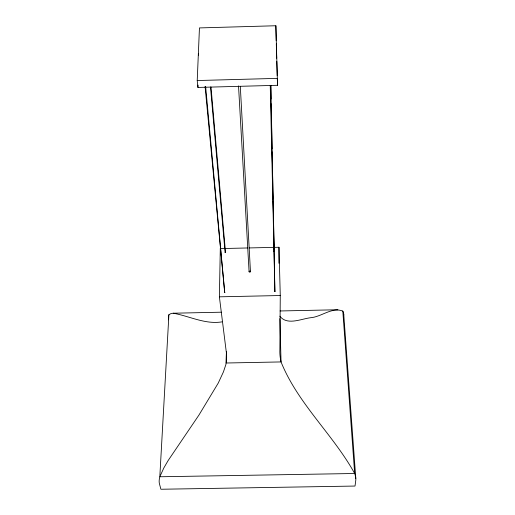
<?xml version="1.0" encoding="UTF-8"?>
<svg xmlns="http://www.w3.org/2000/svg" width="515" height="515" viewBox="0 0 515 515"><rect width="100%" height="100%" fill="white"/><g stroke="black" fill="none" stroke-linecap="round" stroke-linejoin="round"><path stroke-width="0.77" d="M278.905 263.268L278.969 247.258L249.234 247.934M278.969 247.258L280.269 295.526L279.857 350.187A105.91 40.228 45.9 0 0 281.042 361.929C297.857 403.709 333.134 434.518 354.674 473.497L159.811 476.768A36.308 13.113 -47.8 0 0 159.425 483.72L160.899 489.25L355.015 486.051L355.768 480.444A36.494 12.128 46.3 0 0 354.661 473.491M226.42 351.79L225.943 364.363L223.426 371.914L218.231 383.102L198.957 415.039L168.212 460.429L163.834 467.942L159.811 476.768L168.907 314.729L171.173 313.474L173.24 313.217L221.431 312.199M279.909 318.592L281.036 361.929L226.272 363.004A105.279 43.292 -47.3 0 0 226.188 351.256L219.384 296.827L220.298 248.591L247.625 247.966M197.219 80.54L199.453 27.919L275.873 25.75L277.514 85.297L197.921 87.441L197.219 80.54L277.424 78.37M197.921 87.441L198.024 85.065M270.877 85.541L274.888 291.49L270.24 85.406M274.186 251.41L273.768 251.423L274.186 251.41L273.137 200.882M205.073 86.507L224.714 292.572L205.633 86.494M224.508 292.443L224.933 292.385M225.107 252.517L225.519 252.511L225.107 252.517L210.487 87.029M274.675 291.271L275.1 291.31M222.01 321.862C205.285 324.669 189.314 316.043 173.24 313.217M343.763 315.141A32.883 11.349 -51.8 0 0 342.803 311.086C332.066 306.734 321.386 316.925 310.609 317.723C300.992 318.894 287.158 325.692 279.845 316.184M219.384 296.827L280.269 295.526M280.063 310.97L337.892 309.753M220.298 248.591L220.652 251.777M198.359 53.599L198.513 55.137M210.996 87.016L225.519 252.511M343.724 314.182L355.807 478.467M342.81 311.079L354.674 473.497M238.529 85.908L249.08 271.624M240.318 86.662L250.457 271.592M276.201 40.704L275.873 25.75M276.298 43.884L276.722 58.221M276.812 61.407L277.237 75.744M277.328 78.93L277.514 85.297M270.755 85.393L271.032 99.028M271.135 103.843L271.547 123.89M271.63 127.9L272.062 148.751M272.126 151.964L272.59 174.418M272.622 176.021L273.105 199.279M250.11 271.122A0.689 0.56 -3.2 0 1 250.258 271.991A0.689 0.56 -3.2 0 1 249.17 271.901A0.689 0.56 -3.2 0 1 249.588 271.077M168.624 319.821A32.773 10.364 50 0 1 168.914 314.742"/></g></svg>
